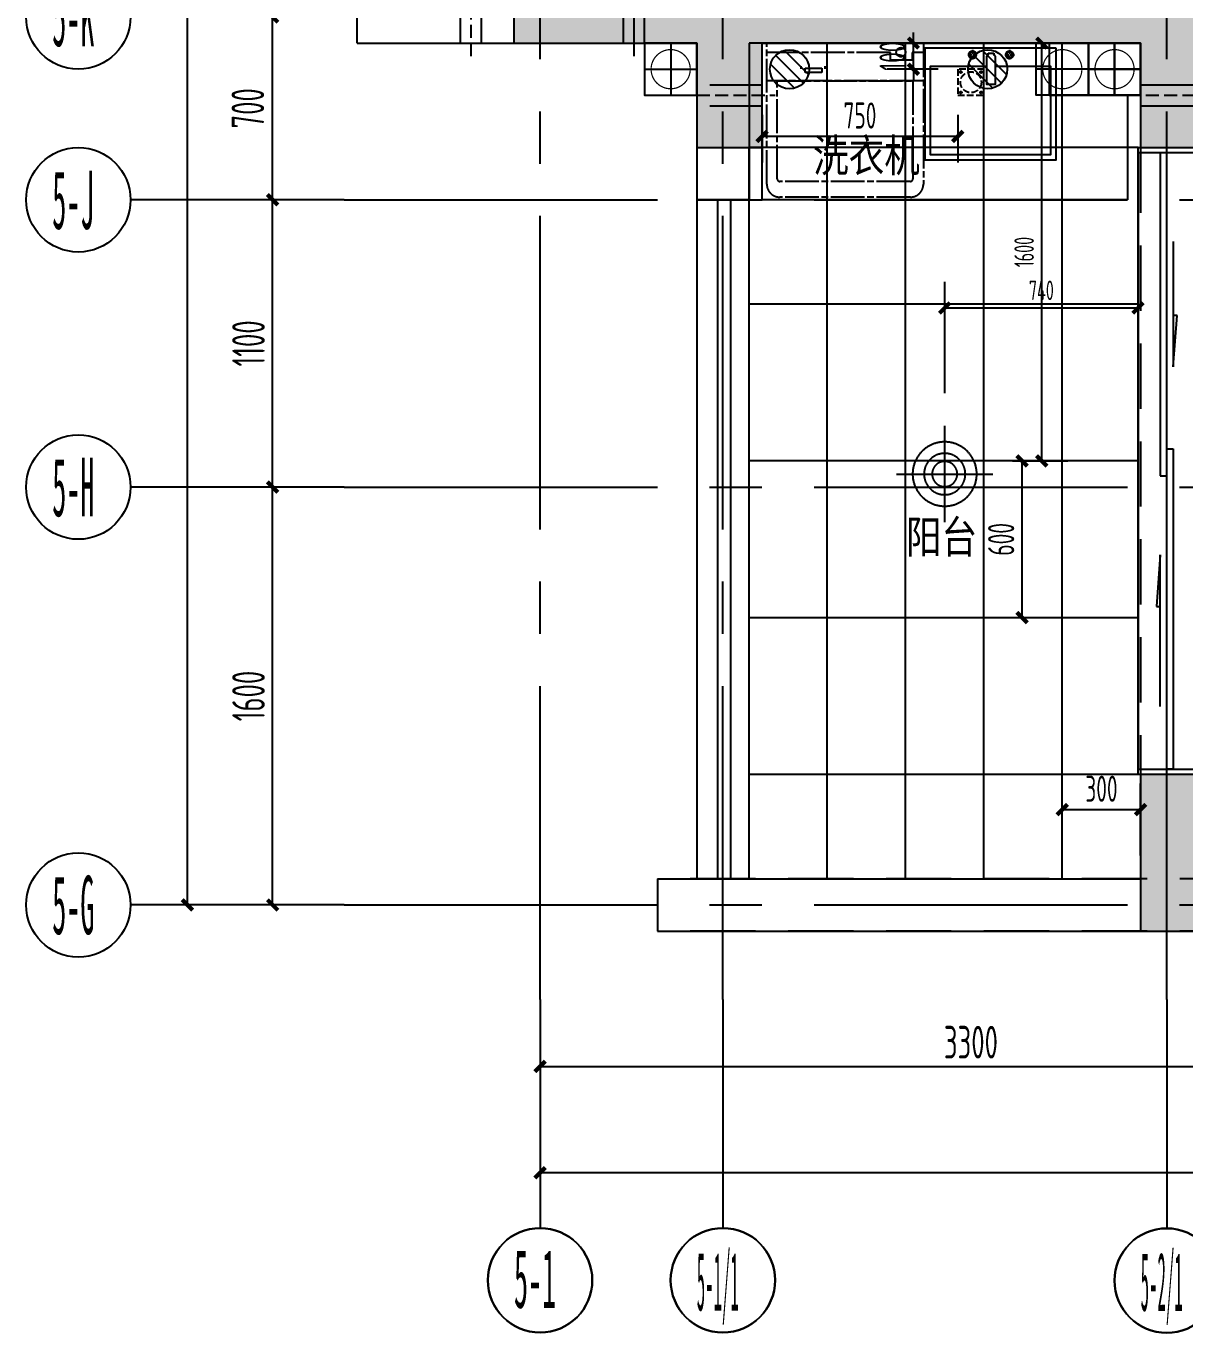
# Model space of a CAD drawing. Header units: millimetres. Extents: x -187744 to 2148, y -49419 to 6550.
# Drawn here: x -13434 to -8996, y -16750 to -11747 of the extents above; entities that cross this region are included whole.
import ezdxf
from ezdxf.enums import TextEntityAlignment as Align

# ---------------------------------------------------------------- set-up
doc = ezdxf.new("R2010")
doc.units = ezdxf.units.MM
doc.header["$LTSCALE"] = 1000
doc.header["$MEASUREMENT"] = 0
for name, pattern in [('CONTINOUS', [0]), ('DASH', [0.35, 0.25, -0.1]), ('DASHED2', [0.375, 0.25, -0.125]), ('M-CENTER', [1.8, 1.2, -0.2, 0.2, -0.2])]:
    doc.linetypes.add(name, pattern=pattern)
doc.layers.get('Defpoints').update_dxf_attribs({"color": 136})
for name, color, linetype in [('-F废水立管', 30, 'F废水50'), ('-N凝结水立管', 150, 'N凝结水50'), ('0w-梁1', 4, 'DASHED2'), ('1#f35层以上墙柱-col_建筑$0$1#f35层以上墙柱-col$0$Col_1#_2F$0$0q-柱0', 3, 'Continuous'), ('1#f35层以上墙柱-col_建筑$0$1#f35层以上墙柱-col$0$Col_1#_2F$0$0q-柱填充', 251, 'Continuous'), ('A-AXIS', 150, 'Continuous'), ('A-DIM', 44, 'Continuous'), ('A-WINDOW', 12, 'Continuous'), ('AXIS', 150, 'Continuous'), ('AXIS_TEXT', 50, 'Continuous'), ('B1建筑尺寸', 7, 'Continuous'), ('BS-FURN', 250, 'DASH'), ('COLUMN', 200, 'Continuous'), ('DOOR', 60, 'Continuous'), ('DOTE', 138, 'M-CENTER'), ('DS-FINISH', 20, 'Continuous'), ('FC-BHATCH-136', 136, 'Continuous'), ('FC-DIM-1', 50, 'Continuous'), ('FC-FLOOR', 138, 'Continuous'), ('FF-FIXT', 31, 'Continuous'), ('FF-RAILING', 138, 'Continuous'), ('FF-TEXT', 50, 'Continuous'), ('KT-HOLE', 211, 'Continuous'), ('RC-DIM-2', 50, 'Continuous'), ('RC-FIN', 30, 'Continuous'), ('RC-LIGHT', 2, 'Continuous'), ('S-F废水管', 30, 'F废水50'), ('WALL', 160, 'Continuous'), ('轴字', 7, 'Continuous')]:
    doc.layers.add(name, color=color, linetype=linetype)
doc.layers.add('-给排水辅助线', color=201, linetype='Continuous', plot=False)
doc.styles.add('-linetext', font='(hs)华森字母.shx', dxfattribs={"width": 0.6, "bigfont": '(hs)华森汉字.shx'})
doc.styles.add('COMPLEX', font='COMPLEX')
doc.styles.add('H-DIM', font='archs.shx', dxfattribs={"width": 0.7})
doc.styles.add('S-黑体', font='simhei.ttf')
doc.styles.add('YWZQ5', font='')
doc.styles.get('YWZQ5').set_extended_font_data('SimSun')
doc.linetypes.add('F废水20', pattern='A,20,-1,["F",-linetext,S=1.5,R=0,X=-0.75,Y=-0.75],-1', length=22)
doc.linetypes.add('F废水50', pattern='A,50,-1,["F",-linetext,S=1.5,R=0,X=-0.75,Y=-0.75],-1', length=52)
doc.linetypes.add('N凝结水50', pattern='A,50,-1,["N",-linetext,S=1.5,R=0,X=-0.75,Y=-0.75],-1', length=52)
doc.dimstyles.new('H_DIM_1', dxfattribs={"dimscale": 0, "dimtxt": 2.5, "dimasz": 0.8, "dimexe": 2, "dimexo": 1.5, "dimgap": 0.6, "dimtad": 1, "dimdec": 0, "dimzin": 12, "dimdsep": 46, "dimtxsty": 'H-DIM', "dimblk": 'ARCHTICK', "dimcen": 0.125, "dimclrd": 44, "dimclre": 44, "dimclrt": 50, "dimadec": 0, "dimazin": 0, "dimtfac": 1, "dimtdec": 0, "dimtix": 1, "dimtmove": 2, "dimatfit": 3, "dimldrblk": 'ARCHTICK', "dimfxl": 1, "dimtvp": 1, "dimtolj": 1, "dimtzin": 0, "dimarcsym": 0})

# ---------------------------------------------------------------- blocks, each defined once
blk = doc.blocks.new('A$C1E787874')
at = {"linetype": 'DASH', "ltscale": 0.2}
blk.add_line((-50, 0), (250, 0), dxfattribs=at)
for p, q in [((0, 40), (200, 40)), ((0, -40), (200, -40))]:
    blk.add_line(p, q)
blk = doc.blocks.new('_ArchTick')
at = {"color": 0, "linetype": 'ByBlock', "const_width": 0.4}
blk.add_lwpolyline([(-0.5, -0.5), (0.5, 0.5)], dxfattribs=at)
blk = doc.blocks.new('*D52')
at = {"layer": 'A-DIM', "color": 44, "lineweight": -2, "transparency": 16777216}
for p, q in [((-6617.9, 3825.1), (-7242.9, 3825.1)), ((-7142.9, -4024.9), (-7142.9, 3825.1)), ((-6617.9, -4024.9), (-7242.9, -4024.9))]:
    blk.add_line(p, q, dxfattribs=at)
at = {"layer": 'Defpoints', "color": 0, "transparency": 16777216}
for p in [(-7142.9, 3825.1), (-6542.9, 3825.1), (-6542.9, -4024.9)]:
    blk.add_point(p, dxfattribs=at)
at = {"layer": 'A-DIM', "color": 44, "lineweight": -2, "transparency": 16777216, "xscale": 40, "yscale": 40, "zscale": 40}
for p, rotation in [((-7142.9, 3825.1), 90), ((-7142.9, -4024.9), 270)]:
    blk.add_blockref('_ArchTick', p, dxfattribs=dict(at, rotation=rotation))
at = {"layer": 'A-DIM', "color": 50, "transparency": 16777216, "insert": (-7238, -99.9), "char_height": 125, "attachment_point": 5, "rotation": 90, "style": 'H-DIM'}
blk.add_mtext('\\A1;7850', dxfattribs=at)
blk = doc.blocks.new('*D51')
at = {"layer": 'A-DIM', "color": 44, "lineweight": -2, "transparency": 16777216}
for p, q in [((-6617.9, -2424.9), (-6916.3, -2424.9)), ((-6816.3, -4024.9), (-6816.3, -2424.9)), ((-6617.9, -4024.9), (-6916.3, -4024.9))]:
    blk.add_line(p, q, dxfattribs=at)
at = {"layer": 'Defpoints', "color": 0, "transparency": 16777216}
for p in [(-6816.3, -2424.9), (-6542.9, -2424.9), (-6542.9, -4024.9)]:
    blk.add_point(p, dxfattribs=at)
at = {"layer": 'A-DIM', "color": 44, "lineweight": -2, "transparency": 16777216, "xscale": 40, "yscale": 40, "zscale": 40}
for p, rotation in [((-6816.3, -2424.9), 90), ((-6816.3, -4024.9), 270)]:
    blk.add_blockref('_ArchTick', p, dxfattribs=dict(at, rotation=rotation))
at = {"layer": 'A-DIM', "color": 50, "transparency": 16777216, "insert": (-6908.8, -3224.9), "char_height": 125, "attachment_point": 5, "rotation": 90, "style": 'H-DIM'}
blk.add_mtext('\\A1;1600', dxfattribs=at)
blk = doc.blocks.new('*D50')
at = {"layer": 'A-DIM', "color": 44, "lineweight": -2, "transparency": 16777216}
for p, q in [((-6617.9, -1324.9), (-6916.3, -1324.9)), ((-6816.3, -2424.9), (-6816.3, -1324.9)), ((-6617.9, -2424.9), (-6916.3, -2424.9))]:
    blk.add_line(p, q, dxfattribs=at)
at = {"layer": 'Defpoints', "color": 0, "transparency": 16777216}
for p in [(-6816.3, -1324.9), (-6542.9, -1324.9), (-6542.9, -2424.9)]:
    blk.add_point(p, dxfattribs=at)
at = {"layer": 'A-DIM', "color": 44, "lineweight": -2, "transparency": 16777216, "xscale": 40, "yscale": 40, "zscale": 40}
for p, rotation in [((-6816.3, -1324.9), 90), ((-6816.3, -2424.9), 270)]:
    blk.add_blockref('_ArchTick', p, dxfattribs=dict(at, rotation=rotation))
at = {"layer": 'A-DIM', "color": 50, "transparency": 16777216, "insert": (-6908.8, -1874.9), "char_height": 125, "attachment_point": 5, "rotation": 90, "style": 'H-DIM'}
blk.add_mtext('\\A1;1100', dxfattribs=at)
blk = doc.blocks.new('*D49')
at = {"layer": 'A-DIM', "color": 44, "lineweight": -2, "transparency": 16777216}
for p, q in [((-6617.9, -624.9), (-6916.3, -624.9)), ((-6816.3, -1324.9), (-6816.3, -624.9)), ((-6617.9, -1324.9), (-6916.3, -1324.9))]:
    blk.add_line(p, q, dxfattribs=at)
at = {"layer": 'Defpoints', "color": 0, "transparency": 16777216}
for p in [(-6816.3, -624.9), (-6542.9, -624.9), (-6542.9, -1324.9)]:
    blk.add_point(p, dxfattribs=at)
at = {"layer": 'A-DIM', "color": 44, "lineweight": -2, "transparency": 16777216, "xscale": 40, "yscale": 40, "zscale": 40}
for p, rotation in [((-6816.3, -624.9), 90), ((-6816.3, -1324.9), 270)]:
    blk.add_blockref('_ArchTick', p, dxfattribs=dict(at, rotation=rotation))
at = {"layer": 'A-DIM', "color": 50, "transparency": 16777216, "insert": (-6911.4, -974.9), "char_height": 125, "attachment_point": 5, "rotation": 90, "style": 'H-DIM'}
blk.add_mtext('\\A1;700', dxfattribs=at)
blk = doc.blocks.new('_AXISO')
blk.add_circle((0, 0), 0.5)
at = {"layer": 'AXIS_TEXT', "style": 'COMPLEX', "width": 1.041667}
blk.add_attdef('A', text='', height=0.56, dxfattribs=at).set_placement((-0.25, -0.28), (0.25, -0.28), align=Align.FIT)
blk = doc.blocks.new('*D36')
at = {"layer": 'A-DIM', "color": 44, "lineweight": -2, "transparency": 16777216}
for p, q in [((-5792.1, -4461.9), (-5792.1, -5149.7)), ((5607.9, -4461.9), (5607.9, -5149.7)), ((-5792.1, -5049.7), (5607.9, -5049.7))]:
    blk.add_line(p, q, dxfattribs=at)
at = {"layer": 'Defpoints', "color": 0, "transparency": 16777216}
for p in [(-5792.1, -4386.9), (5607.9, -4386.9), (5607.9, -5049.7)]:
    blk.add_point(p, dxfattribs=at)
at = {"layer": 'A-DIM', "color": 44, "lineweight": -2, "transparency": 16777216, "xscale": 40, "yscale": 40, "zscale": 40, "rotation": 180}
blk.add_blockref('_ArchTick', (-5792.1, -5049.7), dxfattribs=at)
at = {"layer": 'A-DIM', "color": 44, "lineweight": -2, "transparency": 16777216, "xscale": 40, "yscale": 40, "zscale": 40}
blk.add_blockref('_ArchTick', (5607.9, -5049.7), dxfattribs=at)
at = {"layer": 'A-DIM', "color": 50, "transparency": 16777216, "insert": (-92.1, -4952), "char_height": 125, "attachment_point": 5, "style": 'H-DIM'}
blk.add_mtext('\\A1;11400', dxfattribs=at)
blk = doc.blocks.new('*D35')
at = {"layer": 'A-DIM', "color": 44, "lineweight": -2, "transparency": 16777216}
for p, q in [((-5792.1, -4461.9), (-5792.1, -4742.7)), ((-2492.1, -4461.9), (-2492.1, -4742.7)), ((-5792.1, -4642.7), (-2492.1, -4642.7))]:
    blk.add_line(p, q, dxfattribs=at)
at = {"layer": 'Defpoints', "color": 0, "transparency": 16777216}
for p in [(-5792.1, -4386.9), (-2492.1, -4386.9), (-2492.1, -4642.7)]:
    blk.add_point(p, dxfattribs=at)
at = {"layer": 'A-DIM', "color": 44, "lineweight": -2, "transparency": 16777216, "xscale": 40, "yscale": 40, "zscale": 40, "rotation": 180}
blk.add_blockref('_ArchTick', (-5792.1, -4642.7), dxfattribs=at)
at = {"layer": 'A-DIM', "color": 44, "lineweight": -2, "transparency": 16777216, "xscale": 40, "yscale": 40, "zscale": 40}
blk.add_blockref('_ArchTick', (-2492.1, -4642.7), dxfattribs=at)
at = {"layer": 'A-DIM', "color": 50, "transparency": 16777216, "insert": (-4142.1, -4550.2), "char_height": 125, "attachment_point": 5, "style": 'H-DIM'}
blk.add_mtext('\\A1;3300', dxfattribs=at)
blk = doc.blocks.new('QBLOCK2010013010345402')
at = {"color": 1, "linetype": 'DASH', "ltscale": 30}
for p, q in [((0, 750), (0, -750)), ((-750, 0), (750, 0))]:
    blk.add_line(p, q, dxfattribs=at)
at = {"linetype": 'DASH', "ltscale": 30}
for radius in [500, 196]:
    blk.add_circle((0, 0), radius, dxfattribs=at)
at = {"color": 1, "linetype": 'DASH', "ltscale": 30}
blk.add_circle((0, 0), 322, dxfattribs=at)
blk = doc.blocks.new('*D128')
at = {"layer": 'Defpoints', "color": 0, "linetype": 'ByBlock', "transparency": 16777216}
for p in [(-9730.5, -11811.5, 0), (-9544.1, -11811.5), (-9731.5, -13411.5)]:
    blk.add_point(p, dxfattribs=at)
at = {"layer": 'RC-DIM-2', "color": 44, "linetype": 'ByBlock', "lineweight": -2, "transparency": 16777216}
for p, q in [((-9655.5, -11811.5), (-9444.1, -11811.5)), ((-9544.1, -13411.5), (-9544.1, -11811.5)), ((-9656.5, -13411.5), (-9444.1, -13411.5))]:
    blk.add_line(p, q, dxfattribs=at)
at = {"layer": 'RC-DIM-2', "color": 44, "linetype": 'ByBlock', "lineweight": -2, "transparency": 16777216, "xscale": 40.00000000000002, "yscale": 40.00000000000002, "zscale": 40.00000000000002}
for p, rotation in [((-9544.1, -11811.5), 90), ((-9544.1, -13411.5), 270)]:
    blk.add_blockref('_ArchTick', p, dxfattribs=dict(at, rotation=rotation))
at = {"layer": 'RC-DIM-2', "color": 50, "linetype": 'ByBlock', "transparency": 16777216, "insert": (-9611.6, -12611.5), "char_height": 75, "attachment_point": 5, "rotation": 90, "style": 'H-DIM'}
blk.add_mtext('\\A1;1600', dxfattribs=at)
blk = doc.blocks.new('*D129')
at = {"layer": 'Defpoints', "color": 0, "linetype": 'ByBlock', "transparency": 16777216}
for p in [(-9175.4, -12825.7), (-9915.8, -13227.1), (-9175.4, -13227.1, 0)]:
    blk.add_point(p, dxfattribs=at)
at = {"layer": 'RC-DIM-2', "color": 44, "linetype": 'ByBlock', "lineweight": -2, "transparency": 16777216}
for p, q in [((-9915.8, -13152.1), (-9915.8, -12725.7)), ((-9175.4, -13152.1), (-9175.4, -12725.7)), ((-9915.8, -12825.7), (-9175.4, -12825.7))]:
    blk.add_line(p, q, dxfattribs=at)
at = {"layer": 'RC-DIM-2', "color": 44, "linetype": 'ByBlock', "lineweight": -2, "transparency": 16777216, "xscale": 40.00000000000002, "yscale": 40.00000000000002, "zscale": 40.00000000000002, "rotation": 180}
blk.add_blockref('_ArchTick', (-9915.8, -12825.7), dxfattribs=at)
at = {"layer": 'RC-DIM-2', "color": 44, "linetype": 'ByBlock', "lineweight": -2, "transparency": 16777216, "xscale": 40.00000000000002, "yscale": 40.00000000000002, "zscale": 40.00000000000002}
blk.add_blockref('_ArchTick', (-9175.4, -12825.7), dxfattribs=at)
at = {"layer": 'RC-DIM-2', "color": 50, "linetype": 'ByBlock', "transparency": 16777216, "insert": (-9545.6, -12758.2), "char_height": 75, "attachment_point": 5, "style": 'H-DIM'}
blk.add_mtext('\\A1;740', dxfattribs=at)
blk = doc.blocks.new('A$C65A32579')
at = {"layer": 'FC-BHATCH-136', "linetype": 'DASH', "ltscale": 0.1}
blk.add_lwpolyline([(-50, -50), (50, -50), (50, 50), (-50, 50)], close=True, dxfattribs=at)
at = {"layer": 'FC-BHATCH-136', "color": 39, "linetype": 'DASH', "ltscale": 0.1}
for centre in [(-39.1, 39.1), (39.1, 39.1), (-39.1, -39.1), (39.1, -39.1)]:
    blk.add_circle(centre, 4, dxfattribs=at)
at = {"layer": 'FC-BHATCH-136', "linetype": 'DASH', "ltscale": 0.1}
blk.add_circle((0, 0), 40, dxfattribs=at)
blk = doc.blocks.new('*D146')
at = {"layer": 'Defpoints', "color": 0, "transparency": 16777216}
for p in [(-9619.5, -13411.5), (-9475.4, -13411.5), (-9475.4, -14011.5)]:
    blk.add_point(p, dxfattribs=at)
at = {"layer": 'FC-DIM-1', "color": 44, "lineweight": -2, "transparency": 16777216}
for p, q in [((-9550.4, -13411.5), (-9719.5, -13411.5)), ((-9619.5, -14011.5), (-9619.5, -13411.5)), ((-9550.4, -14011.5), (-9719.5, -14011.5))]:
    blk.add_line(p, q, dxfattribs=at)
at = {"layer": 'FC-DIM-1', "color": 44, "lineweight": -2, "transparency": 16777216, "xscale": 40.00000000000002, "yscale": 40.00000000000002, "zscale": 40.00000000000002}
for p, rotation in [((-9619.5, -13411.5), 90), ((-9619.5, -14011.5), 270)]:
    blk.add_blockref('_ArchTick', p, dxfattribs=dict(at, rotation=rotation))
at = {"layer": 'FC-DIM-1', "color": 50, "transparency": 16777216, "insert": (-9699.5, -13711.5), "char_height": 100, "attachment_point": 5, "rotation": 90, "style": 'H-DIM'}
blk.add_mtext('\\A1;600', dxfattribs=at)
blk = doc.blocks.new('*D147')
at = {"layer": 'Defpoints', "color": 0, "transparency": 16777216}
for p in [(-9165.4, -14746.5), (-9465.4, -14997.5), (-9165.4, -14997.5)]:
    blk.add_point(p, dxfattribs=at)
at = {"layer": 'FC-DIM-1', "color": 44, "lineweight": -2, "transparency": 16777216}
for p, q in [((-9465.4, -14922.5), (-9465.4, -14646.5)), ((-9165.4, -14922.5), (-9165.4, -14646.5)), ((-9465.4, -14746.5), (-9165.4, -14746.5))]:
    blk.add_line(p, q, dxfattribs=at)
at = {"layer": 'FC-DIM-1', "color": 44, "lineweight": -2, "transparency": 16777216, "xscale": 40.00000000000002, "yscale": 40.00000000000002, "zscale": 40.00000000000002, "rotation": 180}
blk.add_blockref('_ArchTick', (-9465.4, -14746.5), dxfattribs=at)
at = {"layer": 'FC-DIM-1', "color": 44, "lineweight": -2, "transparency": 16777216, "xscale": 40.00000000000002, "yscale": 40.00000000000002, "zscale": 40.00000000000002}
blk.add_blockref('_ArchTick', (-9165.4, -14746.5), dxfattribs=at)
at = {"layer": 'FC-DIM-1', "color": 50, "transparency": 16777216, "insert": (-9315.4, -14666.5), "char_height": 100, "attachment_point": 5, "style": 'H-DIM'}
blk.add_mtext('\\A1;300', dxfattribs=at)
blk = doc.blocks.new('*D148')
at = {"layer": 'Defpoints', "color": 0, "transparency": 16777216}
for p in [(-10615.4, -12011.5), (-9865.4, -12011.5, 0), (-10615.4, -12168.9)]:
    blk.add_point(p, dxfattribs=at)
at = {"layer": 'FC-DIM-1', "color": 44, "lineweight": -2, "transparency": 16777216}
for p, q in [((-10615.4, -12086.5), (-10615.4, -12268.9)), ((-9865.4, -12086.5), (-9865.4, -12268.9)), ((-9865.4, -12168.9), (-10615.4, -12168.9))]:
    blk.add_line(p, q, dxfattribs=at)
at = {"layer": 'FC-DIM-1', "color": 44, "lineweight": -2, "transparency": 16777216, "xscale": 40.00000000000002, "yscale": 40.00000000000002, "zscale": 40.00000000000002, "rotation": 180}
blk.add_blockref('_ArchTick', (-10615.4, -12168.9), dxfattribs=at)
at = {"layer": 'FC-DIM-1', "color": 44, "lineweight": -2, "transparency": 16777216, "xscale": 40.00000000000002, "yscale": 40.00000000000002, "zscale": 40.00000000000002}
blk.add_blockref('_ArchTick', (-9865.4, -12168.9), dxfattribs=at)
at = {"layer": 'FC-DIM-1', "color": 50, "transparency": 16777216, "insert": (-10240.4, -12088.9), "char_height": 100, "attachment_point": 5, "style": 'H-DIM'}
blk.add_mtext('\\A1;750', dxfattribs=at)
blk = doc.blocks.new('*D149')
at = {"layer": 'Defpoints', "color": 0, "transparency": 16777216}
for p in [(-10035.7, -11811.5), (-9865.4, -11811.5, 0), (-9865.4, -11911.5)]:
    blk.add_point(p, dxfattribs=at)
at = {"layer": 'FC-DIM-1', "color": 44, "lineweight": -2, "transparency": 16777216}
for p, q in [((-10035.7, -11811.5), (-10035.7, -11771.5)), ((-9940.4, -11811.5), (-10135.7, -11811.5)), ((-10035.7, -11911.5), (-10035.7, -11811.5)), ((-9940.4, -11911.5), (-10135.7, -11911.5)), ((-10035.7, -11911.5), (-10035.7, -11951.5))]:
    blk.add_line(p, q, dxfattribs=at)
at = {"layer": 'FC-DIM-1', "color": 44, "lineweight": -2, "transparency": 16777216, "xscale": 40.00000000000002, "yscale": 40.00000000000002, "zscale": 40.00000000000002}
for p, rotation in [((-10035.7, -11811.5), 270), ((-10035.7, -11911.5), 90)]:
    blk.add_blockref('_ArchTick', p, dxfattribs=dict(at, rotation=rotation))
at = {"layer": 'FC-DIM-1', "color": 50, "transparency": 16777216, "insert": (-10115.7, -11861.5), "char_height": 100, "attachment_point": 5, "rotation": 90, "style": 'H-DIM'}
blk.add_mtext('\\A1;100', dxfattribs=at)
blk = doc.blocks.new('A$C5B7B5C93')
at = {"layer": 'KT-HOLE', "rotation": 90}
blk.add_blockref('A$C1E787874', (-11564.2, 1600), dxfattribs=at)
at = {"layer": 'KT-HOLE'}
blk.add_blockref('A$C1E787874', (-9000, 1400), dxfattribs=at)
blk = doc.blocks.new('gslg002')
at = {"layer": '-给排水辅助线', "color": 251, "linetype": 'ByBlock'}
blk.add_lwpolyline([(28960.9, 54333.3), (29160.9, 54333.3), (29160.9, 54533.3), (28960.9, 54533.3)], close=True, dxfattribs=at)
at = {"layer": '-给排水辅助线', "linetype": 'ByBlock'}
for points in [[(29060.9, 54333.3), (29060.9, 54533.3)], [(28960.9, 54433.3), (29160.9, 54433.3)]]:
    blk.add_lwpolyline(points, dxfattribs=at)
at = {"const_width": 4.69}
blk.add_lwpolyline([(28985.9, 54433.3, 1), (29135.9, 54433.3, 1)], format="xyb", close=True, dxfattribs=at)
blk = doc.blocks.new('B1柱子')
at = {"layer": '1#f35层以上墙柱-col_建筑$0$1#f35层以上墙柱-col$0$Col_1#_2F$0$0q-柱填充'}
h = blk.add_hatch(color=256, dxfattribs=at)
h.dxf.hatch_style = 1
h.paths.add_polyline_path([(613491.3, 95334.3), (613491.3, 94734.4), (614191.3, 94734.3), (614191.3, 94334.4), (614441.3, 94334.4), (614441.3, 94734.4), (615891.3, 94734.3), (615891.3, 94334.4), (616141.3, 94334.4), (616141.3, 94984.3), (613741.3, 94984.3), (613741.3, 95334.3)])
h = blk.add_hatch(color=256, dxfattribs=at)
h.dxf.hatch_style = 1
h.paths.add_polyline_path([(615891.3, 91934.4), (615891.3, 91334.4), (619191.3, 91334.4), (619191.3, 90734.4), (619441.3, 90734.4), (619441.3, 91334.4), (622291.3, 91334.4), (622291.3, 91534.5), (616141.3, 91534.4), (616141.3, 91934.4)])
at = {"layer": '1#f35层以上墙柱-col_建筑$0$1#f35层以上墙柱-col$0$Col_1#_2F$0$0q-柱0'}
blk.add_lwpolyline([(614191.3, 94734.3), (614191.3, 94334.4), (614441.3, 94334.4), (614441.3, 94734.3)], dxfattribs=at)
at = {"layer": 'WALL'}
for points in [[(613491.3, 95334.3), (613491.3, 94734.4), (614191.3, 94734.3), (614191.3, 94334.4), (614441.3, 94334.4), (614441.3, 94734.4), (615891.3, 94734.3), (615891.3, 94334.4), (616141.3, 94334.4), (616141.3, 94984.3), (613741.3, 94984.3), (613741.3, 95334.3)], [(615891.3, 91934.4), (615891.3, 91334.4), (619191.3, 91334.4), (619191.3, 90734.4), (619441.3, 90734.4), (619441.3, 91334.4), (622291.3, 91334.4), (622291.3, 91534.5), (616141.3, 91534.4), (616141.3, 91934.4)]]:
    blk.add_lwpolyline(points, close=True, dxfattribs=at)
at = {"layer": '-F废水立管', "linetype": 'CONTINOUS', "ltscale": 10, "xscale": -1}
blk.add_blockref('gslg002', (644652.2, 40200.9), dxfattribs=at)
at = {"layer": '-N凝结水立管', "linetype": 'CONTINOUS', "ltscale": 10, "rotation": 270}
for p in [(559658.2, 123695.2), (561358.1, 123695.1)]:
    blk.add_blockref('gslg002', p, dxfattribs=at)
at = {"layer": 'KT-HOLE', "rotation": 90}
for p in [(613951.3, 94784.2), (613951.3, 94734.2)]:
    blk.add_blockref('A$C1E787874', p, dxfattribs=at)
at = {"layer": 'KT-HOLE'}
for p in [(614241.5, 94534.2), (615891.2, 94534.2)]:
    blk.add_blockref('A$C1E787874', p, dxfattribs=at)
blk = doc.blocks.new('liang00000000')
at = {"layer": '0w-梁1', "linetype": 'DASHED2'}
for p, q in [((4067448.2, -1398305.3), (4067448.2, -1401105.3)), ((4067648.2, -1398305.3), (4067648.2, -1401105.3)), ((4069148.2, -1398305.3), (4069148.2, -1400705.3)), ((4069548.2, -1401105.3), (4067348.2, -1401105.3)), ((4069548.2, -1401305.3), (4067348.2, -1401305.3))]:
    blk.add_line(p, q, dxfattribs=at)
blk = doc.blocks.new('A$C5A535B59')
at = {"layer": 'BS-FURN', "ltscale": 0.5}
for p, q in [((-1954.8, 2449.6), (-1954.8, 3049.6)), ((-1954.8, 3049.6), (-854.9, 3049.6)), ((-1151.8, 3004.9), (-1167.3, 3004.9)), ((-1148.9, 3023.5), (-1148.9, 3007.7)), ((-1148.9, 2986.3), (-1148.9, 3002.1)), ((-1130.9, 3004.9), (-1146.1, 3004.9)), ((-1024.9, 3004.9), (-1009.6, 3004.9)), ((-1006.8, 3023.5), (-1006.8, 3007.7)), ((-1006.8, 2986.3), (-1006.8, 3002.1)), ((-1004, 3004.9), (-988.5, 3004.9)), ((-854.9, 3049.6), (-854.9, 2849.6)), ((-854.9, 2849.6), (-554.9, 2849.6)), ((-554.9, 2849.6), (-554.9, 2449.6)), ((-554.9, 2449.6), (-1954.8, 2449.6))]:
    blk.add_line(p, q, dxfattribs=at)
at = {"layer": 'BS-FURN', "ltscale": 0.5, "elevation": 0}
blk.add_lwpolyline([(-1936.8, 3049.6), (-1336.8, 3049.6), (-1336.8, 2509.8, -0.414214), (-1386.8, 2459.8), (-1886.8, 2459.8, -0.414214), (-1936.8, 2509.8), (-1936.8, 3049.6)], format="xyb", dxfattribs=at)
for points in [[(-1336.8, 3013.8), (-1379.3, 3013.8), (-1379.3, 2984), (-1462.5, 2984), (-1462.5, 3013.8), (-1936.8, 3013.8)], [(-1088.4, 3011.1), (-1067.3, 3011.1)], [(-1806.5, 2961.6), (-1806.5, 2951.1)], [(-1714.9, 2961.6), (-1714.9, 2951.1)], [(-1062.3, 2961.7), (-850.1, 2961.7), (-850.1, 2621.7), (-1310.1, 2621.7), (-1310.1, 2961.7), (-1093.4, 2961.7)], [(-1062.3, 2999.4), (-1062.3, 2891), (-1093.4, 2891), (-1093.4, 2999.4)], [(-1336.8, 2904.9), (-1936.8, 2904.9)]]:
    blk.add_lwpolyline(points, dxfattribs=at)
for points in [[(-830.1, 3031.7), (-830.1, 2601.7), (-1330.1, 2601.7), (-1330.1, 3031.7)], [(-1789.9, 2953.3), (-1725.2, 2953.3), (-1725.2, 2936.7), (-1789.9, 2936.7)]]:
    blk.add_lwpolyline(points, close=True, dxfattribs=at)
for points in [[(-1148.9, 3005.1, -1), (-1148.9, 3004.8, -1)], [(-1006.8, 3005.1, 1), (-1006.8, 3004.8, 1)], [(-1896.8, 2904.9), (-1376.8, 2904.9), (-1376.8, 2529.8, -0.414214), (-1386.8, 2519.8), (-1886.8, 2519.8, -0.414214), (-1896.8, 2529.8)]]:
    blk.add_lwpolyline(points, format="xyb", close=True, dxfattribs=at)
at = {"layer": 'BS-FURN', "ltscale": 0.5}
for centre, radius in [((-1423.1, 3014.6), 17.5), ((-1148.9, 3004.9), 14.1), ((-1148.7, 3005), 11.4), ((-1006.8, 3004.9), 14.1), ((-1007, 3005), 11.4)]:
    blk.add_circle(centre, radius, dxfattribs=at)
for centre, start, end in [((-1109.4, 3013.2), 319.218, 354.3271), ((-1046.3, 3013.2), 185.6729, 220.782)]:
    blk.add_arc(centre, 21.1, start, end, dxfattribs=at)
at = {"layer": 'BS-FURN', "ltscale": 0.5, "style": 'YWZQ5', "width": 0.8}
blk.add_text('洗衣机', height=125, dxfattribs=at).set_placement((-1759.4, 2556.9))
blk = doc.blocks.new('*U347')
at = {"color": 7, "linetype": 'CONTINOUS', "ltscale": 10}
for p, q in [((31, -24), (31, 236)), ((106, -44), (106, 256)), ((181, -24), (181, 236))]:
    blk.add_line(p, q, dxfattribs=at)
blk.add_circle((106, 106), 150, dxfattribs=at)
blk = doc.blocks.new('做成ACAD TuKuai0078')
at = {"linetype": 'DASH', "ltscale": 0.1}
blk.add_lwpolyline([(-345, 595.8), (255, 595.8), (255, 56, -0.414214), (205, 6), (-295, 6, -0.414214), (-345, 56), (-345, 595.8)], format="xyb", dxfattribs=at)
for points in [[(255, 560), (212.4, 560), (212.4, 530.2), (129.3, 530.2), (129.3, 560), (-345, 560)], [(-214.8, 507.8), (-214.8, 497.3)], [(-123.1, 507.8), (-123.1, 497.3)], [(255, 451.2), (-345, 451.2)]]:
    blk.add_lwpolyline(points, dxfattribs=at)
blk.add_lwpolyline([(-305, 451.2), (215, 451.2), (215, 76, -0.414214), (205, 66), (-295, 66, -0.414214), (-305, 76)], format="xyb", close=True, dxfattribs=at)
blk.add_lwpolyline([(-198.1, 499.5), (-133.5, 499.5), (-133.5, 482.9), (-198.1, 482.9)], close=True, dxfattribs=at)
blk.add_circle((168.7, 560.8), 17.5, dxfattribs=at)
blk = doc.blocks.new('A$C2F164602')
at = {"color": 8}
for p, q in [((-76.1, 403.2), (-91.7, 403.2)), ((-73.3, 421.8), (-73.3, 406)), ((-73.3, 384.6), (-73.3, 400.4)), ((-55.3, 403.2), (-70.5, 403.2)), ((50.7, 403.2), (66, 403.2)), ((68.8, 421.8), (68.8, 406)), ((68.8, 384.6), (68.8, 400.4)), ((71.6, 403.2), (87.1, 403.2))]:
    blk.add_line(p, q, dxfattribs=at)
at = {"color": 0, "linetype": 'Continuous'}
blk.add_lwpolyline([(-250, 430), (-250, 0), (250, 0), (250, 430)], close=True, dxfattribs=at)
at = {"color": 8, "ltscale": 1000, "const_width": 0.314}
blk.add_lwpolyline([(-73.3, 403.3, -1), (-73.3, 403, -1)], format="xyb", close=True, dxfattribs=at)
at = {"color": 0, "linetype": 'Continuous'}
for points in [[(8.3, 409.3), (-12.8, 409.3)], [(-17.8, 360), (-230, 360), (-230, 20), (230, 20), (230, 360), (13.3, 360)], [(-17.8, 397.6), (-17.8, 289.3), (13.3, 289.3), (13.3, 397.6)]]:
    blk.add_lwpolyline(points, dxfattribs=at)
at = {"color": 8, "const_width": 0.314}
blk.add_lwpolyline([(68.8, 403.3, 1), (68.8, 403, 1)], format="xyb", close=True, dxfattribs=at)
at = {"color": 0, "linetype": 'Continuous'}
for centre in [(-73.3, 403.2), (68.8, 403.2)]:
    blk.add_circle(centre, 14.1, dxfattribs=at)
at = {"color": 8}
for centre in [(-73.1, 403.3), (68.6, 403.3)]:
    blk.add_circle(centre, 11.4, dxfattribs=at)
at = {"color": 0, "linetype": 'Continuous'}
for centre, start, end in [((-33.8, 411.4), 319.218, 354.3271), ((29.3, 411.4), 185.6729, 220.782)]:
    blk.add_arc(centre, 21.1, start, end, dxfattribs=at)
blk = doc.blocks.new('QBLOCK2019073115112111')
for centre in [(-7560.5, -624.9), (-7560.5, -624.9), (-7560.5, -1324.9), (-7560.5, -1324.9), (-7560.5, -2424.9), (-7560.5, -2424.9), (-7560.5, -4024.9), (-7560.5, -4024.9), (-5792.1, -5461.9), (-5792.1, -5461.9), (-5092.1, -5461.9), (-5092.1, -5461.9), (-3392.1, -5463.1), (-3392.1, -5463.1)]:
    blk.add_circle(centre, 200)
at = {"layer": 'AXIS'}
for p, q in [((-6542.9, -1324.9), (-7360.5, -1324.9)), ((-6542.9, -2424.9), (-7360.5, -2424.9)), ((-6542.9, -4024.9), (-7360.5, -4024.9)), ((-5792.1, -4386.9), (-5792.1, -5261.9)), ((-5092.1, -4386.9), (-5092.1, -5261.9)), ((-3392.1, -4386.9), (-3392.1, -5261.9))]:
    blk.add_line(p, q, dxfattribs=at)
at = {"layer": 'DOTE'}
for p, q in [((-5792.1, -4386.9), (-5792.1, 4572.4)), ((-5092.1, -4386.9), (-5092.1, 4572.4)), ((-3392.1, -4386.9), (-3392.1, 4572.4)), ((-6542.9, -1324.9), (6625.8, -1324.9)), ((-6542.9, -2424.9), (6625.8, -2424.9)), ((-6542.9, -4024.9), (6625.8, -4024.9))]:
    blk.add_line(p, q, dxfattribs=at)
at = {"layer": 'A-AXIS'}
ref = blk.add_blockref('_AXISO', (-7560.5, -624.9), dxfattribs=dict(at, xscale=400, yscale=400, zscale=400))
ref.add_attrib('A', '5-K', dxfattribs={"layer": '轴字', "color": 2, "height": 224, "style": 'S-黑体', "width": 0.333659}).set_placement((-7660.5, -736.9), (-7499.2, -736.9), align=Align.FIT)
ref = blk.add_blockref('_AXISO', (-7560.5, -1324.9), dxfattribs=dict(at, xscale=400, yscale=400, zscale=400))
ref.add_attrib('A', '5-J', dxfattribs={"layer": '轴字', "color": 2, "height": 224, "style": 'S-黑体', "width": 0.333659}).set_placement((-7660.5, -1436.9), (-7499.2, -1436.9), align=Align.FIT)
ref = blk.add_blockref('_AXISO', (-7560.5, -2424.9), dxfattribs=dict(at, xscale=400, yscale=400, zscale=400))
ref.add_attrib('A', '5-H', dxfattribs={"layer": '轴字', "color": 2, "height": 224, "style": 'S-黑体', "width": 0.333659}).set_placement((-7660.5, -2536.9), (-7499.2, -2536.9), align=Align.FIT)
ref = blk.add_blockref('_AXISO', (-7560.5, -4024.9), dxfattribs=dict(at, xscale=400, yscale=400, zscale=400))
ref.add_attrib('A', '5-G', dxfattribs={"layer": '轴字', "color": 2, "height": 224, "style": 'S-黑体', "width": 0.333659}).set_placement((-7660.5, -4136.9), (-7499.2, -4136.9), align=Align.FIT)
ref = blk.add_blockref('_AXISO', (-5792.1, -5461.9), dxfattribs=dict(at, xscale=-400, yscale=400, zscale=400, rotation=180))
ref.add_attrib('A', '5-1', dxfattribs={"layer": '轴字', "color": 2, "height": 224, "style": 'S-黑体', "width": 0.333659}).set_placement((-5892.1, -5567.6), (-5730.8, -5567.6), align=Align.FIT)
ref = blk.add_blockref('_AXISO', (-5092.1, -5461.9), dxfattribs=dict(at, xscale=-400, yscale=400, zscale=400, rotation=180))
ref.add_attrib('A', '5-1/1', dxfattribs={"layer": '轴字', "color": 2, "height": 224, "style": 'S-黑体', "width": 0.200195}).set_placement((-5192.1, -5577.7), (-5030.8, -5577.7), align=Align.FIT)
ref = blk.add_blockref('_AXISO', (-3392.1, -5463.1), dxfattribs=dict(at, xscale=-400, yscale=400, zscale=400, rotation=180))
ref.add_attrib('A', '5-2/1', dxfattribs={"layer": '轴字', "color": 2, "height": 224, "style": 'S-黑体', "width": 0.200195}).set_placement((-3492.1, -5578.9), (-3330.8, -5578.9), align=Align.FIT)
at = {"layer": 'AXIS_TEXT', "style": 'COMPLEX', "width": 1.041667}
for p, p2 in [((-5892.1, 5527.8), (-5692.1, 5527.8)), ((-5892.1, 5527.8), (-5692.1, 5527.8)), ((-5192.1, 5527.8), (-4992.1, 5527.8)), ((-5192.1, 5527.8), (-4992.1, 5527.8)), ((-3492.1, 5527.8), (-3292.1, 5527.8)), ((-3492.1, 5527.8), (-3292.1, 5527.8)), ((-2592.1, 5527.8), (-2392.1, 5527.8)), ((-2592.1, 5527.8), (-2392.1, 5527.8)), ((-192.1, 5527.8), (7.9, 5527.8)), ((-192.1, 5527.8), (7.9, 5527.8)), ((2707.9, 5527.8), (2907.9, 5527.8)), ((2707.9, 5527.8), (2907.9, 5527.8)), ((4507.9, 5527.8), (4707.9, 5527.8)), ((4507.9, 5527.8), (4707.9, 5527.8)), ((5507.9, 5527.8), (5707.9, 5527.8)), ((5507.9, 5527.8), (5707.9, 5527.8)), ((-7660.5, 3713.1), (-7460.5, 3713.1)), ((-7660.5, 3713.1), (-7460.5, 3713.1)), ((7521.1, 3713.1), (7521.6, 3713.1)), ((7521.1, 3713.1), (7521.6, 3713.1)), ((-7660.5, 2463.1), (-7460.5, 2463.1)), ((-7660.5, 2463.1), (-7460.5, 2463.1)), ((7521.1, 2463.1), (7521.6, 2463.1)), ((7521.1, 2463.1), (7521.6, 2463.1)), ((-7660.5, 1413.1), (-7460.5, 1413.1)), ((-7660.5, 1413.1), (-7460.5, 1413.1)), ((7521.1, 1413.1), (7521.6, 1413.1)), ((7521.1, 1413.1), (7521.6, 1413.1)), ((-7660.5, 263.1), (-7460.5, 263.1)), ((-7660.5, 263.1), (-7460.5, 263.1)), ((7521.1, 263.1), (7521.6, 263.1)), ((7521.1, 263.1), (7521.6, 263.1)), ((-7660.5, -736.9), (-7460.5, -736.9)), ((-7660.5, -736.9), (-7460.5, -736.9)), ((7521.1, -736.9), (7521.6, -736.9)), ((7521.1, -736.9), (7521.6, -736.9)), ((-7660.5, -1436.9), (-7460.5, -1436.9)), ((-7660.5, -1436.9), (-7460.5, -1436.9)), ((7521.1, -1436.9), (7521.6, -1436.9)), ((7521.1, -1436.9), (7521.6, -1436.9)), ((-7660.5, -2536.9), (-7460.5, -2536.9)), ((-7660.5, -2536.9), (-7460.5, -2536.9)), ((7521.1, -2536.9), (7521.6, -2536.9)), ((7521.1, -2536.9), (7521.6, -2536.9)), ((-7660.5, -4136.9), (-7460.5, -4136.9)), ((-7660.5, -4136.9), (-7460.5, -4136.9)), ((7521.1, -4136.9), (7521.6, -4136.9)), ((7521.1, -4136.9), (7521.6, -4136.9)), ((-5892.1, -5349.9), (-5891.6, -5349.9)), ((-5892.1, -5349.9), (-5891.6, -5349.9)), ((-5192.1, -5349.9), (-5191.6, -5349.9)), ((-5192.1, -5349.9), (-5191.6, -5349.9)), ((-3492.1, -5351.1), (-3491.6, -5351.1)), ((-3492.1, -5351.1), (-3491.6, -5351.1)), ((-2592.1, -5349.9), (-2591.6, -5349.9)), ((-2592.1, -5349.9), (-2591.6, -5349.9)), ((-192.1, -5349.9), (-191.6, -5349.9)), ((-192.1, -5349.9), (-191.6, -5349.9)), ((2707.9, -5349.9), (2708.4, -5349.9)), ((2707.9, -5349.9), (2708.4, -5349.9)), ((4507.9, -5349.9), (4508.4, -5349.9)), ((4507.9, -5349.9), (4508.4, -5349.9)), ((5507.9, -5349.9), (5508.4, -5349.9)), ((5507.9, -5349.9), (5508.4, -5349.9))]:
    blk.add_attdef('A', text='', height=224, dxfattribs=at).set_placement(p, p2, align=Align.FIT)
at = {"layer": 'A-DIM'}
for p1, p2, distance, picture, middle in [((-6542.9, -4024.9), (-6542.9, 3825.1), 600.1, '*D52', (-7238, -99.9)), ((-6542.9, -1324.9), (-6542.9, -624.9), 273.4, '*D49', (-6911.4, -974.9)), ((-6542.9, -2424.9), (-6542.9, -1324.9), 273.4, '*D50', (-6908.8, -1874.9)), ((-6542.9, -4024.9), (-6542.9, -2424.9), 273.4, '*D51', (-6908.8, -3224.9)), ((-5792.1, -4386.9), (5607.9, -4386.9), -662.9, '*D36', (-92.1, -4952)), ((-5792.1, -4386.9), (-2492.1, -4386.9), -255.9, '*D35', (-4142.1, -4550.2))]:
    dim = blk.add_aligned_dim(p1=p1, p2=p2, distance=distance, dimstyle='H_DIM_1', override={"dimscale": 50}, dxfattribs=at)
    dim.commit()
    dim.dimension.update_dxf_attribs({"geometry": picture, "text_midpoint": middle})

msp = doc.modelspace()

# ---------------------------------------------------------------- linework, layer by layer
at = {"layer": 'A-WINDOW'}
msp.add_line((-12165.4, -11811.5), (-12165.4, -8911.5), dxfattribs=at)
at = {"layer": 'WALL'}
for p, q in [((-11015.4, -15211.5), (-9065.4, -15211.5)), ((-9065.4, -15211.5), (-1515.4, -15211.5))]:
    msp.add_line(p, q, dxfattribs=at)

# ---------------------------------------------------------------- block references
at = {"layer": 'BS-FURN'}
msp.add_blockref('A$C5A535B59', (-8660.5, -14861.1), dxfattribs=at)

# ---------------------------------------------------------------- next in the draw order: linework, layer by layer
at = {"layer": 'A-WINDOW'}
msp.add_line((-12165.4, -11811.5), (-11564.8, -11811.5), dxfattribs=at)
at = {"layer": 'COLUMN'}
msp.add_lwpolyline([(-10865.4, -11811.5), (-10865.4, -12411.5), (-10615.4, -12411.5), (-10615.4, -11811.5)], dxfattribs=at)
at = {"layer": 'DOOR', "color": 8, "linetype": 'DASH', "ltscale": 200}
msp.add_line((-9175.4, -12231.5), (-9175.4, -14591.5), dxfattribs=at)
at = {"layer": 'DOOR'}
for p, q in [((-9065.4, -12231.5), (-9090.4, -12231.5)), ((-9090.4, -12231.5), (-9090.4, -13469)), ((-9065.4, -13469), (-9065.4, -12231.5)), ((-9040.4, -12571.5), (-9040.4, -13051.5)), ((-9025.9, -12854.8), (-9040.4, -12854.8)), ((-9040.4, -13051.5), (-9025.9, -12854.8)), ((-9065.4, -13365.3), (-9040.4, -13365.3)), ((-9065.4, -14591.5), (-9065.4, -13365.3)), ((-9040.4, -13365.3), (-9040.4, -14591.5)), ((-9090.4, -13469), (-9065.4, -13469)), ((-9090.4, -13771.5), (-9104.8, -13968.1)), ((-9090.4, -14351.5), (-9090.4, -13771.5)), ((-9104.8, -13968.1), (-9090.4, -13968.1)), ((-9040.4, -14591.5), (-9065.4, -14591.5))]:
    msp.add_line(p, q, dxfattribs=at)
at = {"layer": 'DS-FINISH', "elevation": 0}
for points in [[(-9175.4, -12231.5), (-9175.4, -12211.5), (-8880.4, -12211.5), (-8880.4, -12231.5)], [(-9175.4, -14611.5), (-9175.4, -14591.5), (-8880.4, -14591.5), (-8880.4, -14611.5)]]:
    msp.add_lwpolyline(points, close=True, dxfattribs=at)
at = {"layer": 'FC-FLOOR'}
for p, q in [((-10365.4, -15011.5, 0), (-10365.4, -11811.5, 0)), ((-10065.4, -15011.5, 0), (-10065.4, -11811.5, 0)), ((-9765.4, -15011.5, 0), (-9765.4, -11811.5, 0)), ((-9465.4, -15011.5, 0), (-9465.4, -11811.5, 0)), ((-9175.4, -12211.5, 0), (-10665.2, -12211.5, 0)), ((-9175.4, -14591.5), (-9175.4, -12231.5)), ((-9175.4, -12811.5, 0), (-10665.4, -12811.5, 0)), ((-9175.4, -13411.5, 0), (-10665.4, -13411.5, 0)), ((-9175.4, -14011.5, 0), (-10665.4, -14011.5, 0)), ((-9175.4, -14611.5, 0), (-10665.4, -14611.5, 0))]:
    msp.add_line(p, q, dxfattribs=at)
at = {"layer": 'FF-FIXT', "linetype": 'Continuous', "elevation": 0}
msp.add_lwpolyline([(-9215.4, -12411.5), (-10615.4, -12411.5), (-10615.4, -11811.5), (-9515.4, -11811.5), (-9515.4, -12011.5), (-9215.4, -12011.5), (-9215.4, -12411.5)], dxfattribs=at)
at = {"layer": 'FF-RAILING', "color": 30}
for p, q in [((-10865.4, -12411.5), (-10865.4, -15011.5)), ((-10665.4, -12411.5), (-10665.4, -15011.5))]:
    msp.add_line(p, q, dxfattribs=at)
at = {"layer": 'FF-RAILING'}
for p, q in [((-10786.2, -12411.5), (-10786.2, -15011.5)), ((-10736.2, -12411.5), (-10736.2, -15011.5))]:
    msp.add_line(p, q, dxfattribs=at)
at = {"layer": 'RC-FIN'}
msp.add_line((-9175.4, -12231.5), (-9175.4, -14591.5), dxfattribs=at)
at = {"layer": 'WALL'}
for p, q in [((-10865.2, -11811.5), (-10865.2, -12411.5)), ((-9165.4, -11811.5), (-10665.2, -11811.5)), ((-10665.2, -11811.5), (-10665.2, -12411.5)), ((-9165.4, -11811.5), (-9165.4, -12211.5)), ((-9165.4, -12211.5), (-8915.4, -12211.5)), ((-10665.2, -12411.5), (-10865.2, -12411.5)), ((-8915.4, -14611.5), (-9165.4, -14611.5)), ((-9165.4, -14611.5), (-9165.4, -15011.5)), ((-11015.4, -15011.5), (-9165.4, -15011.5)), ((-11015.4, -15011.5), (-11015.4, -15211.5))]:
    msp.add_line(p, q, dxfattribs=at)

# ---------------------------------------------------------------- next in the draw order: block references
at = {"layer": '-F废水立管', "linetype": 'CONTINOUS', "ltscale": 10, "xscale": -1}
msp.add_blockref('gslg002', (19795.5, -66344.8), dxfattribs=at)
at = {"layer": '-N凝结水立管', "linetype": 'CONTINOUS', "ltscale": 10, "rotation": 270}
msp.add_blockref('gslg002', (-65398.5, 17149.4), dxfattribs=at)
for name, p in [('B1柱子', (-625056.7, -106545.8)), ('A$C5B7B5C93', (-165.5, -13411.6))]:
    msp.add_blockref(name, p)
at = {"layer": '0w-梁1'}
msp.add_blockref('liang00000000', (-4078313.6, 1386093.9), dxfattribs=at)
at = {"layer": 'B1建筑尺寸', "linetype": 'Continuous'}
msp.add_blockref('QBLOCK2019073115112111', (-5673.3, -11086.6), dxfattribs=at)
at = {"layer": 'FC-BHATCH-136', "linetype": 'ByBlock'}
msp.add_blockref('A$C65A32579', (-9815.4, -11961.5, 0), dxfattribs=at)
at = {"layer": 'FF-FIXT', "linetype": 'Continuous', "ltscale": 1000}
msp.add_blockref('做成ACAD TuKuai0078', (-10252.3, -12407.3), dxfattribs=at)
at = {"layer": 'FF-FIXT', "linetype": 'Continuous', "extrusion": (-1.31272e-23, -6.67052e-16, -1), "zscale": -1}
msp.add_blockref('A$C2F164602', (9740.6, -12259.4), dxfattribs=at)
at = {"layer": 'KT-HOLE'}
msp.add_blockref('A$C1E787874', (-9165.4, -12011.5), dxfattribs=at)
at = {"layer": 'RC-LIGHT', "color": 251, "xscale": -0.2457600000143052, "yscale": 0.2457600000143052, "zscale": 0.2457600000143052, "rotation": 180}
msp.add_blockref('QBLOCK2010013010345402', (-9915.8, -13461.5), dxfattribs=at)
at = {"layer": 'S-F废水管', "linetype": 'F废水20', "xscale": 0.4999999999999996, "yscale": 0.4999999999999996, "zscale": 0.4999999999999996, "rotation": 224.9999999999999}
for p in [(-10510, -11836.9), (-9751.2, -11836.9)]:
    msp.add_blockref('*U347', p, dxfattribs=at)

# ---------------------------------------------------------------- next in the draw order: texts
at = {"layer": 'FF-TEXT', "style": 'YWZQ5', "width": 0.8}
for s, p in [('洗衣机', (-10419.9, -12304.2)), ('阳台', (-10064.1, -13764.6, 0))]:
    msp.add_text(s, height=125, dxfattribs=at).set_placement(p)

# ---------------------------------------------------------------- next in the draw order: dimensions: what is measured, and where the dimension line sits
at = {"layer": 'FC-DIM-1'}
dim = msp.add_linear_dim(base=(-10035.7, -11811.5, 0), p1=(-9865.4, -11911.5, 0), p2=(-9865.4, -11811.5, 0), angle=270, dimstyle='H_DIM_1', override={"dimscale": 50, "dimtxt": 2}, dxfattribs=at)
dim.commit()
dim.dimension.update_dxf_attribs({"geometry": '*D149', "text_midpoint": (-10115.7, -11861.5, 0)})
for base, p1, p2, picture, middle in [((-10615.4, -12168.9), (-9865.4, -12011.5, 0), (-10615.4, -12011.5), '*D148', (-10240.4, -12088.9)), ((-9165.4, -14746.5), (-9465.4, -14997.5, 0), (-9165.4, -14997.5, 0), '*D147', (-9315.4, -14666.5))]:
    dim = msp.add_linear_dim(base=base, p1=p1, p2=p2, dimstyle='H_DIM_1', override={"dimscale": 50, "dimtxt": 2}, dxfattribs=at)
    dim.commit()
    dim.dimension.update_dxf_attribs({"geometry": picture, "text_midpoint": middle})
dim = msp.add_aligned_dim(p1=(-9475.4, -14011.5), p2=(-9475.4, -13411.5), distance=144.2, dimstyle='H_DIM_1', override={"dimscale": 50, "dimtxt": 2}, dxfattribs=at)
dim.commit()
dim.dimension.update_dxf_attribs({"geometry": '*D146', "text_midpoint": (-9699.5, -13711.5)})
at = {"layer": 'RC-DIM-2', "linetype": 'ByBlock'}
dim = msp.add_linear_dim(base=(-9544.1, -11811.5, 0), p1=(-9731.5, -13411.5, 0), p2=(-9730.5, -11811.5, 0), angle=90, dimstyle='H_DIM_1', override={"dimscale": 50, "dimtxt": 1.5}, dxfattribs=at)
dim.commit()
dim.dimension.update_dxf_attribs({"geometry": '*D128', "text_midpoint": (-9611.6, -12611.5, 0)})
dim = msp.add_linear_dim(base=(-9175.4, -12825.7, 0), p1=(-9915.8, -13227.1, 0), p2=(-9175.4, -13227.1, 0), dimstyle='H_DIM_1', override={"dimscale": 50, "dimtxt": 1.5}, dxfattribs=at)
dim.commit()
dim.dimension.update_dxf_attribs({"geometry": '*D129', "text_midpoint": (-9545.6, -12758.2, 0)})

doc.saveas('drawing.dxf')
